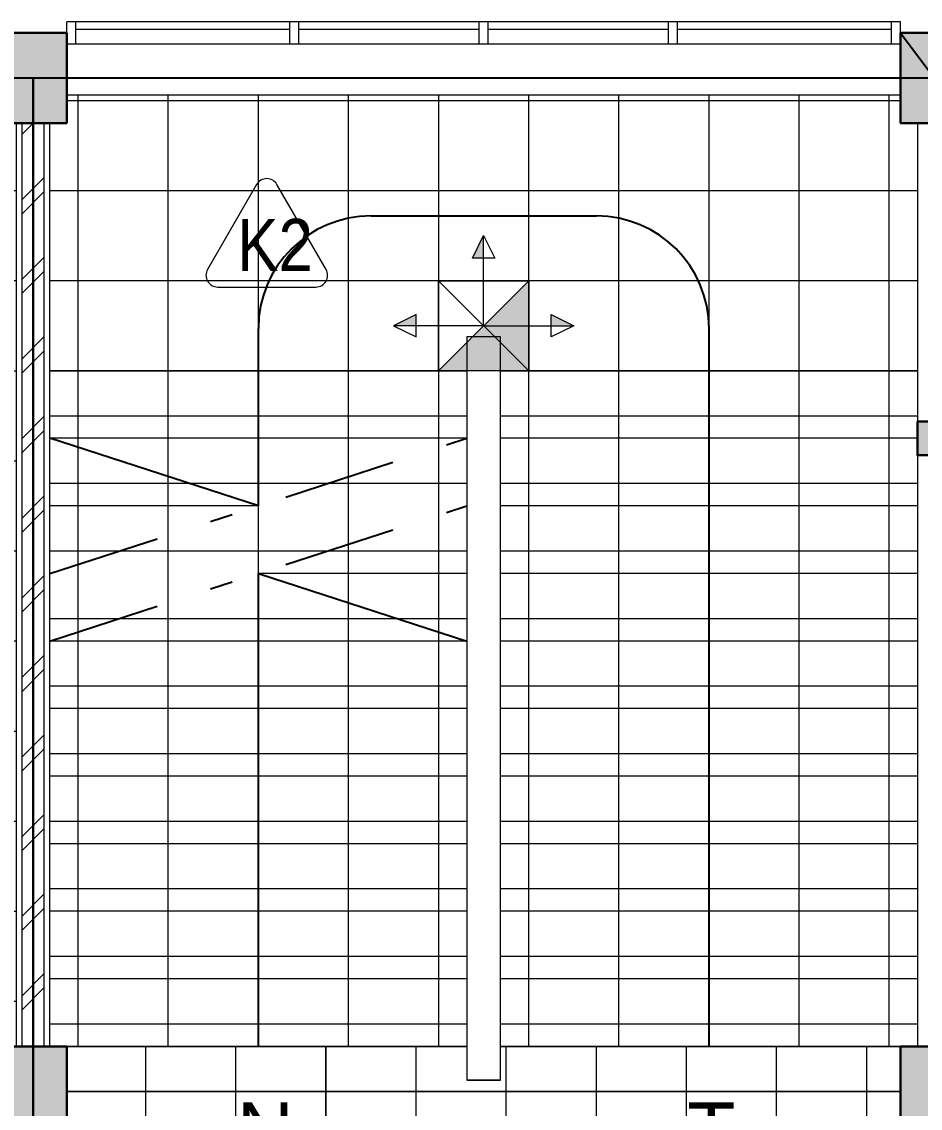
# Model space of a CAD drawing. Header units: millimetres. Extents: x -11 to 1625, y -267 to 195.
# Drawn here: x 1009.02 to 1013.008, y 163.669 to 168.494 of the extents above; entities that cross this region are included whole.
import ezdxf

# ---------------------------------------------------------------- set-up
doc = ezdxf.new("R2010")
doc.units = ezdxf.units.MM
doc.linetypes.add('DASHDOT', pattern=[1, 0.5, -0.25, 0, -0.25])
for name, color, linetype, lineweight in [('ars', 11, 'Continuous', 5), ('dinding', 5, 'Continuous', 15), ('keramik', 73, 'Continuous', 5), ('KOLOM', 1, 'Continuous', 30), ('kus', 63, 'Continuous', 15), ('lan', 7, 'Continuous', 15), ('not', 7, 'Continuous', 20), ('sol kol', 8, 'Continuous', 0), ('START POINT', 8, 'Continuous', 9), ('TEXT KETERANGAN', 7, 'Continuous', 9)]:
    doc.layers.add(name, color=color, linetype=linetype, lineweight=lineweight)
doc.styles.add('ISO', font='arial.ttf', dxfattribs={"width": 0.85})
doc.styles.get("Standard").update_dxf_attribs({"font": 'ARIALUNI.TTF'})

# ---------------------------------------------------------------- blocks, each defined once
blk = doc.blocks.new('K1')
at = {"layer": 'KOLOM'}
blk.add_lwpolyline([(0.2, 0.15), (-0.2, 0.15), (-0.2, -0.15), (0.2, -0.15), (0.2, 0.15)], dxfattribs=at)
blk = doc.blocks.new('KP')
at = {"layer": 'KOLOM'}
blk.add_lwpolyline([(0.075, -0.075), (-0.075, -0.075), (-0.075, 0.075), (0.075, 0.075), (0.075, -0.075)], dxfattribs=at)
blk = doc.blocks.new('D2')
at = {"layer": 'ars'}
h = blk.add_hatch(dxfattribs=at)
h.set_pattern_fill('TEMBOK', color=256, scale=0.25)
h.set_pattern_definition([(45, (-0.5, 0.7), (-0.1767767, 0.1767767), []), (45, (-0.4375, 0.7), (-0.1767767, 0.1767767), [])])
h.paths.add_polyline_path([(-1.95, 8.975), (-1.95, 13.075), (-2.05, 13.075), (-2.05, 8.975)])
at = {"layer": 'sol kol'}
for points in [[(-2.15, 13.475), (-2.15, 13.075), (-1.85, 13.075), (-1.85, 13.475)], [(1.85, 13.475), (1.85, 13.075), (2.15, 13.075), (2.15, 13.475)], [(1.925, 11.75), (2.075, 11.75), (2.075, 11.6), (1.925, 11.6)], [(-2.15, 8.975), (-2.15, 8.575), (-1.85, 8.575), (-1.85, 8.975)], [(1.85, 8.975), (1.85, 8.575), (2.15, 8.575), (2.15, 8.975)]]:
    blk.add_hatch(color=256, dxfattribs=at).paths.add_polyline_path(points)
for p, q in [((-0.5, 12.6625), (0.5, 12.6625)), ((-1, 11.375), (-1, 12.1625)), ((1, 8.975), (1, 12.1625)), ((-1, 11.375), (-1.925, 11.675)), ((-1, 8.975), (-1, 11.075)), ((-1, 11.075), (-0.075, 10.775))]:
    blk.add_line(p, q)
at = {"linetype": 'DASHDOT'}
for p, q in [((-1.925, 11.075), (-0.075, 11.675)), ((-1.925, 10.775), (-0.075, 11.375))]:
    blk.add_line(p, q, dxfattribs=at)
for centre, start, end in [((-0.5, 12.1625), 90, 180), ((0.5, 12.1625), 0, 90)]:
    blk.add_arc(centre, 0.5, start, end)
at = {"layer": 'ars'}
blk.add_lwpolyline([(-1.95, 8.975), (-1.95, 13.075), (-2.05, 13.075), (-2.05, 8.975)], close=True, dxfattribs=at)
at = {"layer": 'Defpoints'}
for points in [[(1.85, 13.475), (2.15, 13.075)], [(-2, 0.075), (2, 0.075), (2, 2.275), (12, 2.275), (12, 13.275), (-11, 13.275), (-11, 2.275), (-2, 2.275), (-2, 0.075)], [(-2, 0.075), (2, 0.075), (2, 6.775), (4.8, 6.775), (4.8, 4.525), (6, 4.525), (6, 6.775), (9, 6.775), (9, 8.775), (2, 8.775), (2, 13.275), (-2, 13.275), (-2, 0.075)]]:
    blk.add_lwpolyline(points, dxfattribs=at)
blk.add_lwpolyline([(-2, 13.275), (-11, 13.275), (-11, 2.275), (-2, 2.275)], close=True, dxfattribs=at)
at = {"layer": 'dinding'}
for points in [[(-1.925, 8.975), (-1.925, 13.075), (-2.075, 13.075), (-2.075, 8.975)], [(2.075, 11.75), (2.075, 13.075), (1.925, 13.075), (1.925, 11.75)], [(1.925, 11.6), (1.925, 8.975), (2.075, 8.975), (2.075, 11.6)]]:
    blk.add_lwpolyline(points, close=True, dxfattribs=at)
at = {"layer": 'kus'}
for p, q in [((1.85, 13.525), (-1.85, 13.525)), ((-1.85, 13.425), (-1.85, 13.525)), ((-1.81, 13.425), (-1.81, 13.525)), ((-0.86, 13.425), (-0.86, 13.525)), ((-0.82, 13.425), (-0.82, 13.525)), ((-0.02, 13.425), (-0.02, 13.525)), ((0.02, 13.425), (0.02, 13.525)), ((0.82, 13.425), (0.82, 13.525)), ((0.86, 13.425), (0.86, 13.525)), ((1.81, 13.425), (1.81, 13.525)), ((1.85, 13.425), (1.85, 13.525)), ((-0.86, 13.49), (-1.81, 13.49)), ((-0.02, 13.49), (-0.82, 13.49)), ((0.82, 13.49), (0.02, 13.49)), ((1.81, 13.49), (0.86, 13.49)), ((1.85, 13.425), (-1.85, 13.425))]:
    blk.add_line(p, q, dxfattribs=at)
at = {"layer": 'lan'}
for p, q in [((-1.85, 13.2), (1.85, 13.2)), ((0.075, 12.125), (-0.075, 12.125)), ((-0.075, 12.125), (-0.075, 8.825)), ((0.075, 8.825), (0.075, 12.125)), ((0.075, 8.825), (-0.075, 8.825))]:
    blk.add_line(p, q, dxfattribs=at)
for points in [[(-0.075, 11.975), (-1.925, 11.975)], [(1.925, 11.975), (0.075, 11.975)], [(-0.075, 11.675), (-1.925, 11.675)], [(1.925, 11.675), (0.075, 11.675)], [(-1, 11.375), (-1.925, 11.375)], [(1.925, 11.375), (0.075, 11.375)], [(-0.075, 11.075), (-1, 11.075)], [(1.925, 11.075), (0.075, 11.075)], [(-0.075, 10.775), (-1.925, 10.775)], [(1.925, 10.775), (0.075, 10.775)], [(-0.075, 10.475), (-1.925, 10.475)], [(1.925, 10.475), (0.075, 10.475)], [(-0.075, 10.175), (-1.925, 10.175)], [(1.925, 10.175), (0.075, 10.175)], [(-0.075, 9.875), (-1.925, 9.875)], [(1.925, 9.875), (0.075, 9.875)], [(-0.075, 9.575), (-1.925, 9.575)], [(1.925, 9.575), (0.075, 9.575)], [(-0.075, 9.275), (-1.925, 9.275)], [(1.925, 9.275), (0.075, 9.275)], [(-0.075, 8.975), (-1.925, 8.975)], [(1.925, 8.975), (0.075, 8.975)]]:
    blk.add_lwpolyline(points, dxfattribs=at)
at = {"layer": 'sol kol'}
blk.add_lwpolyline([(-2.15, 13.275), (-1.85, 13.275)], dxfattribs=at)
at = {"layer": 'KOLOM'}
for name, p, rotation in [('K1', (-2, 13.275), 90), ('K1', (2, 13.275), 90), ('KP', (2, 11.675), 180), ('K1', (-2, 8.775), 90), ('K1', (2, 8.775), 90)]:
    blk.add_blockref(name, p, dxfattribs=dict(at, rotation=rotation))
blk = doc.blocks.new('STARTGO')
at = {"layer": 'START POINT'}
for points in [[(282.6751, 121.4555), (282.7251, 121.4555), (282.7251, 121.5555)], [(282.4251, 121.2055), (282.4251, 121.1555), (282.3251, 121.1555)], [(283.0251, 121.2055), (283.0251, 121.1555), (283.1251, 121.1555)]]:
    blk.add_hatch(color=256, dxfattribs=at).paths.add_polyline_path(points)
h = blk.add_hatch(color=256, dxfattribs=at)
h.paths.add_polyline_path([(282.9251, 120.9555), (282.7251, 121.1555), (282.5251, 120.9555)])
h.paths.add_polyline_path([(282.9251, 121.3555), (282.7251, 121.1555), (282.9251, 120.9555)])
for p, q in [((282.7251, 121.1555), (282.7251, 121.5555)), ((282.9251, 120.9555), (282.5251, 121.3555)), ((282.5251, 120.9555), (282.9251, 121.3555)), ((282.7251, 121.1555), (282.3251, 121.1555)), ((282.7251, 121.1555), (283.1251, 121.1555))]:
    blk.add_line(p, q, dxfattribs=at)
for points in [[(282.7751, 121.4555), (282.6751, 121.4555), (282.7251, 121.5555), (282.7751, 121.4555)], [(282.4251, 121.1055), (282.4251, 121.2055), (282.3251, 121.1555), (282.4251, 121.1055)], [(283.0251, 121.1055), (283.0251, 121.2055), (283.1251, 121.1555), (283.0251, 121.1055)]]:
    blk.add_lwpolyline(points, dxfattribs=at)
blk.add_lwpolyline([(282.9251, 120.9555), (282.5251, 120.9555), (282.5251, 121.3555), (282.9251, 121.3555)], close=True, dxfattribs=at)
blk = doc.blocks.new('KR2')
at = {"layer": 'TEXT KETERANGAN', "color": 2}
blk.add_lwpolyline([(-0.0866, 0.8732), (-0.5041, 0.15, 0.57735), (-0.4175, 0), (0.4175, 0, 0.57735), (0.5041, 0.15), (0.0866, 0.8732, 0.57735)], format="xyb", close=True, dxfattribs=at)
at = {"layer": 'TEXT KETERANGAN', "color": 6, "style": 'ISO', "width": 0.85}
blk.add_text('K2', height=0.44396, dxfattribs=at).set_placement((-0.2521, 0.1368))

msp = doc.modelspace()

# ---------------------------------------------------------------- hatches: boundary and pattern name
at = {"layer": 'keramik'}
h = msp.add_hatch(dxfattribs=at)
h.set_pattern_fill('_USER', color=256, scale=0.4, style=0, double=1, pattern_type=0)
h.set_pattern_definition([(0, (1004.37002, 162.54365), (0, 0.4), []), (90, (1004.37002, 162.54365), (-0.4, 2e-17), [])])
h.paths.add_polyline_path([(1000.2200204, 157.3186492), (1000.2200204, 157.4436492), (1000.1450204, 157.4436492), (1000.1450204, 161.5436492), (1000.2200204, 161.5436492), (1000.2200204, 161.9436492), (1000.1450204, 161.9436492), (1000.1450204, 163.5436492), (1000.2200204, 163.5436492), (1000.2200204, 163.9436492), (1000.1450204, 163.9436492), (1000.1450204, 166.6936492), (1000.1850204, 166.6936492), (1000.1850204, 166.7336492), (1000.1899087, 166.7336492), (1000.1899087, 166.7353965), (1000.1850204, 166.7371553), (1000.1850204, 166.7936492), (1000.1450204, 166.7936492), (1000.1450204, 168.0436492), (1000.2200204, 168.0436492), (1000.2200204, 168.1686492), (1002.5200204, 168.1686492), (1002.5200204, 166.7936492), (1000.8850204, 166.7936492), (1000.8850204, 166.7371553), (1000.880132, 166.7353965), (1000.880132, 166.7336492), (1000.8850204, 166.7336492), (1000.8850204, 166.6936492), (1002.6200204, 166.6936492), (1002.6200204, 166.3686492), (1003.1200204, 165.8686492), (1006.0200204, 165.8686492), (1006.5200204, 166.3686492), (1006.5200204, 166.6936492), (1008.2550204, 166.6936492), (1008.2550204, 166.7336492), (1008.2599087, 166.7336492), (1008.2599087, 166.7353965), (1008.2550204, 166.7371553), (1008.2550204, 166.7936492), (1006.6200204, 166.7936492), (1006.6200204, 168.1686492), (1008.9200204, 168.1686492), (1008.9200204, 168.0436492), (1008.9950204, 168.0436492), (1008.9950204, 166.7936492), (1008.9550204, 166.7936492), (1008.9550204, 166.7371553), (1008.950132, 166.7353965), (1008.950132, 166.7336492), (1008.9550204, 166.7336492), (1008.9550204, 166.6936492), (1008.9950204, 166.6936492), (1008.9950204, 163.9436492), (1008.9200204, 163.9436492), (1008.9200204, 163.5436492), (1008.9950204, 163.5436492), (1008.9950204, 161.9436492), (1008.9200204, 161.9436492), (1008.9200204, 161.5436492), (1009.0200204, 161.5436492), (1009.0200204, 160.1436492), (1009.1200204, 160.1436492), (1009.1200204, 161.5436492), (1009.2200204, 161.5436492), (1009.2200204, 161.9436492), (1009.1450204, 161.9436492), (1009.1450204, 163.5436492), (1009.2200204, 163.5436492), (1009.2200204, 163.9436492), (1010.9950204, 163.9436492), (1010.9950204, 163.7936492), (1011.1450204, 163.7936492), (1011.1450204, 163.9436492), (1012.9200204, 163.9436492), (1012.9200204, 163.5436492), (1013.2200204, 163.5436492), (1013.2200204, 163.6686492), (1013.8150204, 163.6686492), (1013.8150204, 163.6936492), (1013.8550204, 163.6936492), (1013.8550204, 163.7936492), (1013.8150204, 163.7936492), (1013.8150204, 163.8186492), (1014.5950204, 163.8186492), (1014.5950204, 163.7936492), (1014.5550204, 163.7936492), (1014.5550204, 163.7536492), (1014.550132, 163.7536492), (1014.550132, 163.751902), (1014.5550204, 163.7501432), (1014.5550204, 163.6936492), (1014.5950204, 163.6936492), (1014.5950204, 163.6686492), (1015.7450204, 163.6686492), (1015.7450204, 163.6936492), (1015.7850204, 163.6936492), (1015.7850204, 163.7501432), (1015.7899087, 163.751902), (1015.7899087, 163.7536492), (1015.7850204, 163.7536492), (1015.7850204, 163.7936492), (1015.7450204, 163.7936492), (1015.7450204, 163.8186492), (1016.5250204, 163.8186492), (1016.5250204, 163.7936492), (1016.4850204, 163.7936492), (1016.4850204, 163.7536492), (1016.480132, 163.7536492), (1016.480132, 163.751902), (1016.4850204, 163.7501432), (1016.4850204, 163.6936492), (1016.5250204, 163.6936492), (1016.5250204, 163.6686492), (1016.9200204, 163.6686492), (1016.9200204, 163.5436492), (1017.2200204, 163.5436492), (1017.2200204, 163.6686492), (1018.2150204, 163.6686492), (1018.2150204, 163.6936492), (1018.2550204, 163.6936492), (1018.2550204, 163.7501432), (1018.2599087, 163.751902), (1018.2599087, 163.7536492), (1018.2550204, 163.7536492), (1018.2550204, 163.7936492), (1018.2150204, 163.7936492), (1018.2150204, 163.8186492), (1017.7450204, 163.8186492), (1017.7450204, 165.5686492), (1018.9950204, 165.5686492), (1018.9950204, 163.7936492), (1018.9550204, 163.7936492), (1018.9550204, 163.7536492), (1018.950132, 163.7536492), (1018.950132, 163.751902), (1018.9550204, 163.7501432), (1018.9550204, 163.6936492), (1018.9950204, 163.6936492), (1018.9950204, 163.6686492), (1019.9200204, 163.6686492), (1019.9200204, 163.5436492), (1020.0200204, 163.5436492), (1020.0200204, 163.5036492), (1020.0765143, 163.5036492), (1020.0782731, 163.4987609), (1020.0800204, 163.4987609), (1020.0800204, 163.5036492), (1020.1200204, 163.5036492), (1020.1200204, 163.5436492), (1020.2200204, 163.5436492), (1020.2200204, 163.9436492), (1019.9200204, 163.9436492), (1019.9200204, 163.8186492), (1019.1450204, 163.8186492), (1019.1450204, 167.3886492), (1019.1200204, 167.3886492), (1019.1200204, 167.4286492), (1019.0635264, 167.4286492), (1019.0617676, 167.4335375), (1019.0600204, 167.4335375), (1019.0600204, 167.4286492), (1019.0200204, 167.4286492), (1019.0200204, 167.3886492), (1018.9950204, 167.3886492), (1018.9950204, 166.6936492), (1018.9550204, 166.6936492), (1018.9550204, 166.6371553), (1018.950132, 166.6353965), (1018.950132, 166.6336492), (1018.9550204, 166.6336492), (1018.9550204, 166.5936492), (1018.9950204, 166.5936492), (1018.9950204, 166.5686492), (1018.3150204, 166.5686492), (1018.3150204, 166.5936492), (1018.3550204, 166.5936492), (1018.3550204, 166.6336492), (1018.3599087, 166.6336492), (1018.3599087, 166.6353965), (1018.3550204, 166.6371553), (1018.3550204, 166.6936492), (1018.3150204, 166.6936492), (1018.3150204, 166.7186492), (1017.1450204, 166.7186492), (1017.1450204, 168.0436492), (1017.2200204, 168.0436492), (1017.2200204, 168.1686492), (1018.9950204, 168.1686492), (1019.0200204, 168.1686492), (1019.0200204, 168.1286492), (1019.0600204, 168.1286492), (1019.0600204, 168.1237609), (1019.0617676, 168.1237609), (1019.0635264, 168.1286492), (1019.1200204, 168.1286492), (1019.1200204, 168.1686492), (1019.9200204, 168.1686492), (1019.9200204, 168.0436492), (1020.2200204, 168.0436492), (1020.2200204, 168.1686492), (1022.9200204, 168.1686492), (1022.9200204, 168.0436492), (1022.9950204, 168.0436492), (1022.9950204, 163.9436492), (1022.9200204, 163.9436492), (1022.9200204, 163.5436492), (1022.9950204, 163.5436492), (1022.9950204, 161.9436492), (1022.9200204, 161.9436492), (1022.9200204, 161.7936492), (1022.8800204, 161.7936492), (1022.8800204, 161.7536492), (1022.875132, 161.7536492), (1022.875132, 161.751902), (1022.8800204, 161.7501432), (1022.8800204, 161.6936492), (1022.9200204, 161.6936492), (1022.9200204, 161.5436492), (1022.9950204, 161.5436492), (1022.9950204, 157.4436492), (1022.9200204, 157.4436492), (1022.9200204, 157.3186492), (1020.2200204, 157.3186492), (1020.2200204, 157.4436492), (1019.9200204, 157.4436492), (1019.9200204, 157.3186492), (1017.2200204, 157.3186492), (1017.2200204, 157.4436492), (1017.1200204, 157.4436492), (1017.1200204, 161.5436492), (1017.2200204, 161.5436492), (1017.2200204, 161.6936492), (1017.2600204, 161.6936492), (1017.2600204, 161.7336492), (1017.2649087, 161.7336492), (1017.2649087, 161.7353965), (1017.2600204, 161.7371553), (1017.2600204, 161.7936492), (1017.2200204, 161.7936492), (1017.2200204, 161.9436492), (1016.9200204, 161.9436492), (1016.9200204, 161.5436492), (1017.0200204, 161.5436492), (1017.0200204, 159.5436492), (1016.8800204, 159.5436492), (1016.8800204, 159.4871552), (1016.875132, 159.4853965), (1016.875132, 159.4836492), (1016.8800204, 159.4836492), (1016.8800204, 159.4436492), (1017.0200204, 159.4436492), (1017.0200204, 157.4436491), (1016.9200204, 157.4436492), (1016.9200204, 157.3186492), (1013.2200204, 157.3186492), (1013.2200204, 157.4436492), (1013.1200204, 157.4436492), (1013.1200204, 159.4436492), (1016.1800204, 159.4436492), (1016.1800204, 159.4836492), (1016.1849087, 159.4836492), (1016.1849087, 159.4853965), (1016.1800204, 159.4871552), (1016.1800204, 159.5436492), (1015.9200204, 159.5436492), (1015.9200204, 160.8036492), (1015.8635264, 160.8036492), (1015.8617676, 160.8085375), (1015.8600204, 160.8085375), (1015.8600204, 160.8036492), (1015.8200204, 160.8036492), (1015.8200204, 159.5436492), (1013.1200204, 159.5436492), (1013.1200204, 161.5436492), (1013.2200204, 161.5436492), (1013.2200204, 161.6936492), (1015.8200204, 161.6936492), (1015.8200204, 161.5036492), (1015.8600204, 161.5036492), (1015.8600204, 161.4987609), (1015.8617676, 161.4987609), (1015.8635264, 161.5036492), (1015.9200204, 161.5036492), (1015.9200204, 161.7936492), (1013.2200204, 161.7936492), (1013.2200204, 161.9436492), (1012.9200204, 161.9436492), (1012.9200204, 161.5436492), (1013.0200204, 161.5436492), (1013.0200204, 157.4436492), (1012.9200204, 157.4436492), (1012.9200204, 157.0436492), (1012.9950204, 157.0436492), (1012.9950204, 155.2436492), (1012.9200204, 155.2436492), (1012.9200204, 155.1186492), (1009.2200204, 155.1186492), (1009.2200204, 155.2436492), (1009.1450204, 155.2436492), (1009.1450204, 157.0436492), (1009.2200204, 157.0436492), (1009.2200204, 157.4436492), (1009.1200204, 157.4436492), (1009.1200204, 158.8436492), (1009.0200204, 158.8436492), (1009.0200204, 157.4436492), (1008.9200204, 157.4436492), (1008.9200204, 157.3186492), (1006.2200204, 157.3186492), (1006.2200204, 157.4436492), (1005.9200204, 157.4436492), (1005.9200204, 157.3186492), (1003.2200204, 157.3186492), (1003.2200204, 157.4436492), (1002.9200204, 157.4436492), (1002.9200204, 157.3186492)])
h.paths.add_polyline_path([(1017.9600204, 161.6936492), (1019.9200204, 161.6936492), (1019.9200204, 161.5436492), (1020.2200204, 161.5436492), (1020.2200204, 161.6936492), (1022.0800204, 161.6936492), (1022.0800204, 161.7501432), (1022.0849087, 161.751902), (1022.0849087, 161.7536492), (1022.0800204, 161.7536492), (1022.0800204, 161.7936492), (1020.2200204, 161.7936492), (1020.2200204, 161.9436492), (1020.1200204, 161.9436492), (1020.1200204, 162.7036492), (1020.0800204, 162.7036492), (1020.0800204, 162.7085375), (1020.0782731, 162.7085375), (1020.0765143, 162.7036492), (1020.0200204, 162.7036492), (1020.0200204, 161.9436492), (1019.9200204, 161.9436492), (1019.9200204, 161.7936492), (1017.9600204, 161.7936492), (1017.9600204, 161.7371553), (1017.955132, 161.7353965), (1017.955132, 161.7336492), (1017.9600204, 161.7336492)], flags=16)
h = msp.add_hatch(dxfattribs=at)
h.set_pattern_fill('_USER', color=256, scale=0.4, style=0, double=1, pattern_type=0)
h.set_pattern_definition([(0, (1011.27002, 166.94365), (0, 0.4), []), (90, (1011.27002, 166.94365), (-0.4, 2e-17), [])])
h.paths.add_polyline_path([(1009.1450204, 166.9436492), (1009.1450204, 168.0436492), (1009.2200204, 168.0436492), (1009.2200204, 168.1686492), (1012.9200204, 168.1686492), (1012.9200204, 168.0436492), (1012.9950204, 168.0436492), (1012.9950204, 166.9436492), (1011.1450204, 166.9436492), (1011.1450204, 167.0936492), (1010.9950204, 167.0936492), (1010.9950204, 166.9436492)])
h = msp.add_hatch(dxfattribs=at)
h.set_pattern_fill('_USER', color=2, scale=0.3, style=0, pattern_type=0)
h.set_pattern_definition([(0, (1010.99502, 166.74365), (0, 0.3), [])])
h.paths.add_polyline_path([(1009.1450204, 163.9436492), (1009.1450204, 166.9436492), (1010.9950204, 166.9436492), (1010.9950204, 163.9436492)])
h = msp.add_hatch(dxfattribs=at)
h.set_pattern_fill('_USER', color=2, scale=0.4, angle=90, style=0, pattern_type=0)
h.set_pattern_definition([(90, (1010.87002, 166.94365), (-0.4, 2e-17), [])])
h.paths.add_polyline_path([(1009.1450204, 163.9436492), (1009.1450204, 166.9436492), (1010.9950204, 166.9436492), (1010.9950204, 163.9436492)])
h = msp.add_hatch(dxfattribs=at)
h.set_pattern_fill('_USER', color=2, scale=0.3, style=0, pattern_type=0)
h.set_pattern_definition([(180, (1011.14502, 166.74365), (0, 0.3), [])])
h.paths.add_polyline_path([(1012.9950204, 163.9436492), (1012.9950204, 166.9436492), (1011.1450204, 166.9436492), (1011.1450204, 163.9436492)])
h = msp.add_hatch(dxfattribs=at)
h.set_pattern_fill('_USER', color=2, scale=0.4, angle=90, style=0, pattern_type=0)
h.set_pattern_definition([(90, (1011.27002, 166.94365), (0.4, 2e-17), [])])
h.paths.add_polyline_path([(1012.9950204, 163.9436492), (1012.9950204, 166.9436492), (1011.1450204, 166.9436492), (1011.1450204, 163.9436492)])

# ---------------------------------------------------------------- linework, layer by layer
for p, q in [((1009.5700204, 155.1186492), (1009.5700204, 163.9436492)), ((1009.9700204, 155.1186492), (1009.9700204, 163.9436492)), ((1010.3700204, 155.1186492), (1010.3700204, 163.9436492)), ((1010.7700204, 155.1186492), (1010.7700204, 163.9436492)), ((1011.1700204, 155.1186492), (1011.1700204, 163.9436492)), ((1011.5700204, 155.1186492), (1011.5700204, 163.9436492)), ((1011.9700204, 155.1186492), (1011.9700204, 163.9436492)), ((1012.3700204, 155.1186492), (1012.3700204, 163.9436492)), ((1012.7700204, 155.1186492), (1012.7700204, 163.9436492)), ((1009.2200204, 163.7436492), (1012.9200204, 163.7436492))]:
    msp.add_line(p, q, dxfattribs=at)
for points in [[(1009.1450204, 166.9436492), (1009.1450204, 168.0436492), (1009.2200204, 168.0436492), (1009.2200204, 168.1686492), (1012.9200204, 168.1686492), (1012.9200204, 168.0436492), (1012.9950204, 168.0436492), (1012.9950204, 166.9436492), (1011.1450204, 166.9436492), (1011.1450204, 167.0936492), (1010.9950204, 167.0936492), (1010.9950204, 166.9436492), (1009.1450204, 166.9436492)], [(1009.1450204, 163.9436492), (1009.1450204, 166.9436492), (1010.9950204, 166.9436492), (1010.9950204, 163.9436492), (1009.1450204, 163.9436492)], [(1009.2200204, 163.5436492), (1009.2200204, 163.9436492), (1010.9950204, 163.9436492), (1010.9950204, 163.7936492), (1011.1450204, 163.7936492), (1011.1450204, 163.9436492), (1012.9200204, 163.9436492), (1012.9200204, 163.5436492)]]:
    msp.add_lwpolyline(points, dxfattribs=at)

# ---------------------------------------------------------------- block references
at = {"layer": 'Defpoints'}
msp.add_blockref('D2', (1011.0700204, 154.9686492), dxfattribs=at)
at = {"layer": 'lan'}
msp.add_blockref('STARTGO', (728.3448729, 45.9881435), dxfattribs=at)
at = {"layer": 'TEXT KETERANGAN', "xscale": 0.5216893565576599, "yscale": 0.5216893565576599, "zscale": 0.52168935655764}
msp.add_blockref('KR2', (1010.1075204, 167.3153409), dxfattribs=at)

# ---------------------------------------------------------------- texts
at = {"layer": 'not', "char_height": 0.25, "attachment_point": 1}
for s, insert in [('\\pi0.026688;N', (1009.9477854, 163.6950856)), ('\\pi0.026006;T', (1011.9477854, 163.6950856))]:
    msp.add_mtext_dynamic_manual_height_columns(s, width=0.25, gutter_width=12.5, heights=[0], dxfattribs=dict(at, insert=insert))

doc.saveas('drawing.dxf')
